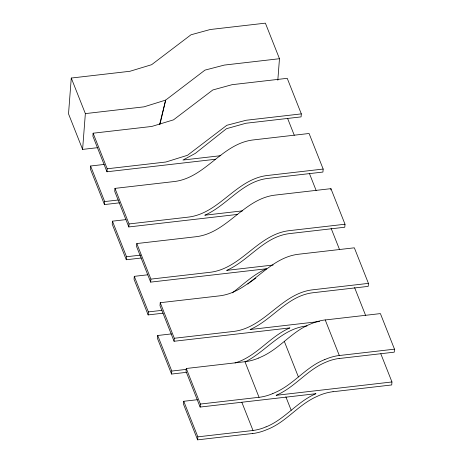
<?xml version="1.0" encoding="UTF-8"?>
<svg xmlns="http://www.w3.org/2000/svg" width="463" height="463" viewBox="0 0 463 463"><rect width="100%" height="100%" fill="white"/><g stroke="black" fill="none" stroke-linecap="round" stroke-linejoin="round"><path stroke-width="0.69" d="M277.817 80.192L279.473 58.714L265.386 23.15L210.219 29.516L190.982 34.789L151.632 64.693L129.953 71.273L71.273 78.044L68.518 113.834L82.599 149.404L97.647 147.668M82.599 149.404L85.354 113.609L71.273 78.044M104.204 164.434L90.592 166.003L90.366 169.007L104.447 204.571L119.495 202.835M220.851 155.672L182.954 160.042L195.345 153.375L226.476 128.691L245.922 123.251L301.083 116.89L301.315 113.886L287.234 78.322L232.067 84.683L212.83 89.961L173.48 119.865L151.8 126.445L93.115 133.211L92.889 136.215L106.97 171.779L215.66 159.243M104.447 204.571L104.679 201.573L90.592 166.003M106.97 171.779L107.202 168.781L93.115 133.211M126.052 219.607L112.44 221.175L112.208 224.179L126.295 259.743L141.337 258.007M242.699 210.839L204.796 215.214C227.229 205.433 242.12 181.38 267.764 178.423L322.931 172.057L323.162 169.059L309.081 133.489L253.915 139.855C221.974 143.125 205.508 178.22 173.648 181.612L114.963 188.383L114.731 191.387L128.818 226.951L237.507 214.415M126.295 259.743L126.526 256.739L112.44 221.175M128.818 226.951L129.05 223.947L114.963 188.383M147.9 274.779L134.287 276.347L134.056 279.345L148.143 314.915L163.184 313.179M273.124 265.021L226.644 270.38C249.077 260.605 263.968 236.552 289.612 233.595L344.779 227.229L345.01 224.231L330.929 188.661L275.763 195.027C243.822 198.297 227.356 233.393 195.496 236.784L136.811 243.555L136.579 246.553L150.666 282.123L266.503 268.76C253.481 274.31 243.428 284.444 232.31 292.853M148.143 314.915L148.374 311.912L134.287 276.347M150.666 282.123L150.897 279.12L136.811 243.555M171.501 333.904L157.709 335.49L157.478 338.494L171.559 374.058L186.734 372.31M319.574 321.513L250.066 329.529C272.545 319.771 287.361 295.689 313.034 292.738L368.201 286.377L368.432 283.373L354.345 247.809L299.185 254.17C267.244 257.44 250.784 292.547 218.918 295.932L160.233 302.698L160.001 305.702L174.082 341.266L289.925 327.902C269.674 336.532 256.508 356.568 235.036 362.946M171.559 374.058L171.79 371.06L157.709 335.49M174.082 341.266L174.314 338.268L160.233 302.698M197.371 399.714L183.759 401.282L183.527 404.286L197.614 439.85L252.781 433.484M272.823 393.573A39.5 29.296 -21.6 0 1 259.048 397.341L244.968 361.719L186.282 368.49L186.051 371.494L200.138 407.058L315.98 393.695C297.524 401.421 285.347 418.72 266.948 426.516A45.542 33.782 -21.6 0 1 266.075 426.892M197.614 439.85L197.846 436.846L183.759 401.282M200.138 407.058L200.369 404.054L186.282 368.49M330.837 189.865L330.929 188.661M380.8 353.773L391.958 381.958L391.727 384.956L333.047 391.727M394.482 349.166L339.315 355.526L325.234 319.962L380.401 313.596L394.482 349.166L394.25 352.164L339.09 358.53M159.978 124.333L165.656 100.106L204.976 70.116L224.306 65.08L279.473 58.714M159.631 124.42L165.656 100.106L144.039 106.837L85.354 113.609M247.809 284.12L248.718 283.373M249.181 283.015L250.576 281.926M251.044 281.562L255.871 278.089M245.245 361.84C266.572 351.145 281.736 328.452 306.992 325.935M258.753 358.038L263.621 355.792A61.006 45.247 -21.6 0 0 269.2 352.656C283.263 343.963 294.26 330.709 309.816 324.337A49.391 36.635 -21.6 0 1 310.766 323.926A40.2 29.817 -21.6 0 1 325.24 319.892M272.834 393.602L277.702 391.362A61.006 45.247 -21.6 0 0 283.287 388.22C297.35 379.527 308.346 366.279 323.903 359.907A49.391 36.635 -21.6 0 1 324.852 359.496M301.315 113.886L246.154 120.253L226.818 125.288L187.503 155.279L165.887 162.009L107.202 168.781M323.162 169.059L267.996 175.419C236.055 178.689 219.595 213.79 187.729 217.182L129.05 223.947M104.679 201.573L118.291 199.999M345.01 224.231L289.844 230.591C257.903 233.861 241.443 268.962 209.577 272.354L150.897 279.12M126.526 256.739L140.856 255.09M368.432 283.373L313.266 289.74C281.325 293.01 264.865 328.111 232.999 331.496L174.314 338.268M148.374 311.912L161.986 310.343M171.79 371.06L186.271 369.387M200.369 404.054L259.054 397.289M391.958 381.958L276.122 395.321C294.572 387.589 306.749 370.296 325.148 362.5A45.542 33.782 -21.6 0 1 326.021 362.124A36.322 26.941 -21.6 0 1 339.09 358.46M197.846 436.846L253.012 430.486A36.322 26.941 -21.6 0 0 266.051 426.845M287.633 118.493L294.277 135.271M309.481 173.666L316.125 190.443M331.062 228.166L339.564 249.638M354.589 287.587L365.654 315.529M284.311 341.376L298.398 376.946M285.874 396.855L291.186 410.276M241.848 402.301L253.012 430.486M252.775 433.553A40.2 29.817 -21.6 0 0 267.226 429.473A49.391 36.635 -21.6 0 0 268.193 429.108C283.75 422.736 294.752 409.495 308.809 400.79A61.006 45.247 -21.6 0 1 314.394 397.648L319.262 395.408A39.5 29.296 -21.6 0 1 333.047 391.675M324.87 359.543A40.2 29.817 -21.6 0 1 339.321 355.462M258.736 358.003A39.5 29.296 -21.6 0 1 244.968 361.771"/></g></svg>
